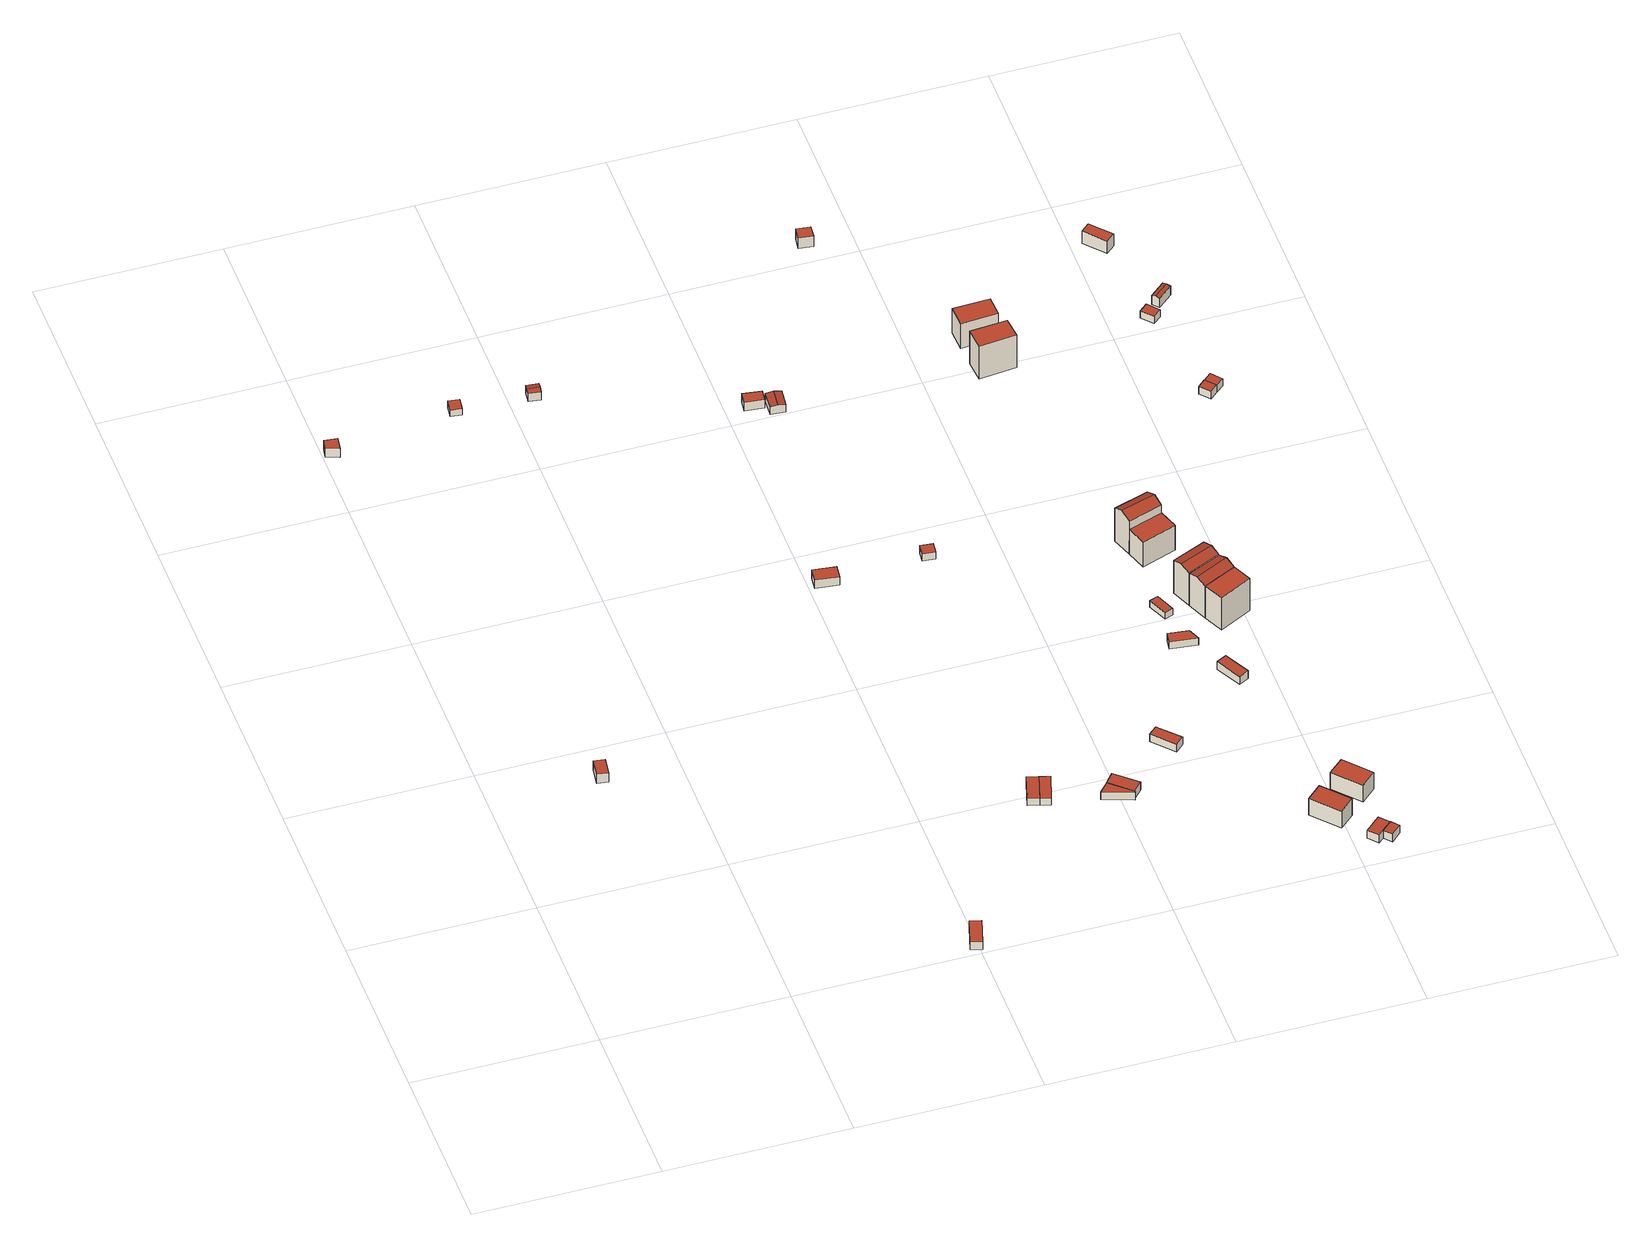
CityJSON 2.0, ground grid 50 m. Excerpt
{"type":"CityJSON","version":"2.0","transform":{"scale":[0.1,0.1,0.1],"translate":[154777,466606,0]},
"CityObjects":{
"building1":{"type":"Building","attributes":{"b3_dak_type":"horizontal","b3_extrusie":"standard","b3_h_dak_50p":4.74,"b3_h_dak_70p":4.8,"b3_h_dak_max":4.95,"b3_h_dak_min":4.63,"b3_h_maaiveld":1.6,"b3_is_glas_dak":false,"b3_kas_warenhuis":false,"b3_kwaliteitsindicator":true,"b3_mutatie_ahn3_ahn4":false,"b3_mutatie_ahn4_ahn5":false,"b3_n_nok":0,"b3_n_vlakken":1,"b3_opp_buitenmuur":50.11,"b3_opp_dak_plat":14.96,"b3_opp_dak_schuin":0,"b3_opp_grond":14.94,"b3_opp_scheidingsmuur":0,"b3_rmse_lod12":0.0931,"b3_rmse_lod13":0.0931,"b3_rmse_lod22":0.0705,"b3_t_run":15,"b3_val3dity_lod12":"[]","b3_val3dity_lod13":"[]","b3_val3dity_lod22":"[]","b3_volume_lod12":47.7,"b3_volume_lod13":47.7,"b3_volume_lod22":47.09,"geconstateerd":false,"oorspronkelijkbouwjaar":2010,"status":"Pand in gebruik"},"children":["building1-1"]},
"building1-1":{"type":"BuildingPart","parents":["building1"],"geometry":[{"type":"Solid","lod":"2.2","boundaries":[[[[0,1,2,3]],[[4,5,6,7]],[[7,6,1,0]],[[6,5,2,1]],[[5,4,3,2]],[[4,7,0,3]]]],"semantics":{"surfaces":[{"type":"GroundSurface"},{"type":"RoofSurface"},{"type":"WallSurface"}],"values":[[0,1,2,2,2,2]]}}]},
"building2":{"type":"Building","attributes":{"b3_dak_type":"slanted","b3_extrusie":"standard","b3_h_dak_50p":4.59,"b3_h_dak_70p":4.77,"b3_h_dak_max":5.07,"b3_h_dak_min":4.13,"b3_h_maaiveld":1.78,"b3_is_glas_dak":false,"b3_kas_warenhuis":false,"b3_kwaliteitsindicator":false,"b3_mutatie_ahn3_ahn4":false,"b3_mutatie_ahn4_ahn5":false,"b3_n_nok":0,"b3_n_vlakken":1,"b3_opp_buitenmuur":39.98,"b3_opp_dak_plat":0,"b3_opp_dak_schuin":11.45,"b3_opp_grond":10.84,"b3_opp_scheidingsmuur":0,"b3_rmse_lod12":0.827,"b3_rmse_lod13":0.827,"b3_rmse_lod22":0.732,"b3_t_run":9,"b3_val3dity_lod12":"[]","b3_val3dity_lod13":"[]","b3_val3dity_lod22":"[]","b3_volume_lod12":33.51,"b3_volume_lod13":33.51,"b3_volume_lod22":32.37,"geconstateerd":false,"oorspronkelijkbouwjaar":1993,"status":"Pand in gebruik"},"children":["building2-1"]},
"building2-1":{"type":"BuildingPart","parents":["building2"],"geometry":[{"type":"Solid","lod":"2.2","boundaries":[[[[8,9,10,11]],[[12,13,14,15]],[[15,14,9,8]],[[14,13,10,9]],[[13,12,11,10]],[[12,15,8,11]]]],"semantics":{"surfaces":[{"type":"GroundSurface"},{"type":"RoofSurface"},{"type":"WallSurface"}],"values":[[0,1,2,2,2,2]]}}]},
"building3":{"type":"Building","attributes":{"b3_bag_bag_overlap":0,"b3_dak_type":"horizontal","b3_extrusie":"standard","b3_h_dak_50p":4.12,"b3_h_dak_70p":4.13,"b3_h_dak_max":4.15,"b3_h_dak_min":4.04,"b3_h_maaiveld":1.55,"b3_is_glas_dak":false,"b3_kas_warenhuis":false,"b3_kwaliteitsindicator":true,"b3_mutatie_ahn3_ahn4":false,"b3_mutatie_ahn4_ahn5":false,"b3_n_nok":0,"b3_n_vlakken":1,"b3_opp_buitenmuur":29.19,"b3_opp_dak_plat":23.85,"b3_opp_dak_schuin":0,"b3_opp_grond":23.85,"b3_opp_scheidingsmuur":26.17,"b3_rmse_lod12":0.0298,"b3_rmse_lod13":0.0298,"b3_rmse_lod22":0.0249,"b3_t_run":14,"b3_val3dity_lod12":"[]","b3_val3dity_lod13":"[]","b3_val3dity_lod22":"[]","b3_volume_lod12":61.57,"b3_volume_lod13":61.57,"b3_volume_lod22":61.2,"geconstateerd":false,"oorspronkelijkbouwjaar":1993,"status":"Pand in gebruik"},"children":["building3-1"]},
"building3-1":{"type":"BuildingPart","parents":["building3"],"geometry":[{"type":"Solid","lod":"2.2","boundaries":[[[[16,17,18,19]],[[20,21,22,23]],[[23,22,17,16]],[[22,21,18,17]],[[21,20,19,18]],[[20,23,16,19]]]],"semantics":{"surfaces":[{"type":"GroundSurface"},{"type":"RoofSurface"},{"type":"WallSurface"}],"values":[[0,1,2,2,2,2]]}}]},
"building4":{"type":"Building","attributes":{"b3_dak_type":"slanted","b3_extrusie":"standard","b3_h_dak_50p":3.87,"b3_h_dak_70p":3.93,"b3_h_dak_max":4.08,"b3_h_dak_min":3.61,"b3_h_maaiveld":1.74,"b3_is_glas_dak":false,"b3_kas_warenhuis":false,"b3_kwaliteitsindicator":true,"b3_mutatie_ahn3_ahn4":false,"b3_mutatie_ahn4_ahn5":false,"b3_n_nok":0,"b3_n_vlakken":1,"b3_opp_buitenmuur":27.43,"b3_opp_dak_plat":0,"b3_opp_dak_schuin":10.31,"b3_opp_grond":10.25,"b3_opp_scheidingsmuur":0,"b3_rmse_lod12":0.118,"b3_rmse_lod13":0.118,"b3_rmse_lod22":0.0465,"b3_t_run":7,"b3_val3dity_lod12":"[]","b3_val3dity_lod13":"[]","b3_val3dity_lod22":"[]","b3_volume_lod12":22.39,"b3_volume_lod13":22.39,"b3_volume_lod22":21.92,"geconstateerd":false,"oorspronkelijkbouwjaar":2016,"status":"Pand in gebruik"},"children":["building4-1"]},
"building4-1":{"type":"BuildingPart","parents":["building4"],"geometry":[{"type":"Solid","lod":"2.2","boundaries":[[[[24,25,26,27]],[[28,29,30,31]],[[31,30,25,24]],[[30,29,26,25]],[[29,28,27,26]],[[28,31,24,27]]]],"semantics":{"surfaces":[{"type":"GroundSurface"},{"type":"RoofSurface"},{"type":"WallSurface"}],"values":[[0,1,2,2,2,2]]}}]},
"building5":{"type":"Building","attributes":{"b3_dak_type":"slanted","b3_extrusie":"standard","b3_h_dak_50p":4.26,"b3_h_dak_70p":4.37,"b3_h_dak_max":4.52,"b3_h_dak_min":3.83,"b3_h_maaiveld":1.63,"b3_h_nok":4.49,"b3_is_glas_dak":false,"b3_kas_warenhuis":false,"b3_kwaliteitsindicator":true,"b3_mutatie_ahn3_ahn4":false,"b3_mutatie_ahn4_ahn5":false,"b3_n_nok":1,"b3_n_vlakken":2,"b3_opp_buitenmuur":30.38,"b3_opp_dak_plat":0,"b3_opp_dak_schuin":11.2,"b3_opp_grond":10.39,"b3_opp_scheidingsmuur":0,"b3_rmse_lod12":0.53,"b3_rmse_lod13":0.53,"b3_rmse_lod22":0.374,"b3_t_run":9,"b3_val3dity_lod12":"[]","b3_val3dity_lod13":"[]","b3_val3dity_lod22":"[]","b3_volume_lod12":27.46,"b3_volume_lod13":27.46,"b3_volume_lod22":26.14,"geconstateerd":false,"oorspronkelijkbouwjaar":1993,"status":"Pand in gebruik"},"children":["building5-1"]},
"building5-1":{"type":"BuildingPart","parents":["building5"],"geometry":[{"type":"Solid","lod":"2.2","boundaries":[[[[32,33,34,35]],[[36,37,38,39]],[[37,36,33,32]],[[36,39,40,34,33]],[[41,40,39,38]],[[40,41,35,34]],[[41,38,37,32,35]]]],"semantics":{"surfaces":[{"type":"GroundSurface"},{"type":"RoofSurface"},{"type":"WallSurface"}],"values":[[0,1,2,2,1,2,2]]}}]},
"building6":{"type":"Building","attributes":{"b3_bag_bag_overlap":0,"b3_dak_type":"horizontal","b3_extrusie":"standard","b3_h_dak_50p":4.05,"b3_h_dak_70p":4.06,"b3_h_dak_max":4.22,"b3_h_dak_min":4.04,"b3_h_maaiveld":1.63,"b3_is_glas_dak":false,"b3_kas_warenhuis":false,"b3_kwaliteitsindicator":true,"b3_mutatie_ahn3_ahn4":false,"b3_mutatie_ahn4_ahn5":false,"b3_n_nok":0,"b3_n_vlakken":1,"b3_opp_buitenmuur":33.97,"b3_opp_dak_plat":23.98,"b3_opp_dak_schuin":0,"b3_opp_grond":23.98,"b3_opp_scheidingsmuur":18.66,"b3_rmse_lod12":0.335,"b3_rmse_lod13":0.335,"b3_rmse_lod22":0.335,"b3_t_run":19,"b3_val3dity_lod12":"[]","b3_val3dity_lod13":"[]","b3_val3dity_lod22":"[]","b3_volume_lod12":58.32,"b3_volume_lod13":58.32,"b3_volume_lod22":58.34,"geconstateerd":false,"oorspronkelijkbouwjaar":1993,"status":"Pand in gebruik"},"children":["building6-1"]},
"building6-1":{"type":"BuildingPart","parents":["building6"],"geometry":[{"type":"Solid","lod":"2.2","boundaries":[[[[42,43,44,45]],[[46,47,48,49]],[[49,48,43,42]],[[48,47,44,43]],[[47,46,45,44]],[[46,49,42,45]]]],"semantics":{"surfaces":[{"type":"GroundSurface"},{"type":"RoofSurface"},{"type":"WallSurface"}],"values":[[0,1,2,2,2,2]]}}]},
"building7":{"type":"Building","attributes":{"b3_dak_type":"horizontal","b3_extrusie":"standard","b3_h_dak_50p":4.41,"b3_h_dak_70p":4.48,"b3_h_dak_max":4.59,"b3_h_dak_min":4.3,"b3_h_maaiveld":1.56,"b3_is_glas_dak":false,"b3_kas_warenhuis":false,"b3_kwaliteitsindicator":true,"b3_mutatie_ahn3_ahn4":false,"b3_mutatie_ahn4_ahn5":false,"b3_n_nok":0,"b3_n_vlakken":1,"b3_opp_buitenmuur":57.52,"b3_opp_dak_plat":23.67,"b3_opp_dak_schuin":0,"b3_opp_grond":23.67,"b3_opp_scheidingsmuur":0,"b3_rmse_lod12":0.106,"b3_rmse_lod13":0.106,"b3_rmse_lod22":0.0834,"b3_t_run":10,"b3_val3dity_lod12":"[]","b3_val3dity_lod13":"[]","b3_val3dity_lod22":"[]","b3_volume_lod12":69.2,"b3_volume_lod13":69.2,"b3_volume_lod22":67.8,"geconstateerd":false,"oorspronkelijkbouwjaar":1992,"status":"Pand in gebruik"},"children":["building7-1"]},
"building7-1":{"type":"BuildingPart","parents":["building7"],"geometry":[{"type":"Solid","lod":"2.2","boundaries":[[[[50,51,52,53]],[[54,55,56,57]],[[57,56,51,50]],[[56,55,52,51]],[[55,54,53,52]],[[54,57,50,53]]]],"semantics":{"surfaces":[{"type":"GroundSurface"},{"type":"RoofSurface"},{"type":"WallSurface"}],"values":[[0,1,2,2,2,2]]}}]},
"building8":{"type":"Building","attributes":{"b3_bag_bag_overlap":0,"b3_dak_type":"horizontal","b3_extrusie":"standard","b3_h_dak_50p":4.05,"b3_h_dak_70p":4.07,"b3_h_dak_max":4.24,"b3_h_dak_min":4.03,"b3_h_maaiveld":1.63,"b3_is_glas_dak":false,"b3_kas_warenhuis":false,"b3_kwaliteitsindicator":true,"b3_mutatie_ahn3_ahn4":false,"b3_mutatie_ahn4_ahn5":false,"b3_n_nok":0,"b3_n_vlakken":1,"b3_opp_buitenmuur":33.02,"b3_opp_dak_plat":22.27,"b3_opp_dak_schuin":0,"b3_opp_grond":22.27,"b3_opp_scheidingsmuur":18.66,"b3_rmse_lod12":0.0364,"b3_rmse_lod13":0.0364,"b3_rmse_lod22":0.0348,"b3_t_run":12,"b3_val3dity_lod12":"[]","b3_val3dity_lod13":"[]","b3_val3dity_lod22":"[]","b3_volume_lod12":54.34,"b3_volume_lod13":54.34,"b3_volume_lod22":54.31,"geconstateerd":false,"oorspronkelijkbouwjaar":1993,"status":"Pand in gebruik"},"children":["building8-1"]},
"building8-1":{"type":"BuildingPart","parents":["building8"],"geometry":[{"type":"Solid","lod":"2.2","boundaries":[[[[58,59,42,45]],[[46,49,60,61]],[[61,60,59,58]],[[60,49,42,59]],[[49,46,45,42]],[[46,61,58,45]]]],"semantics":{"surfaces":[{"type":"GroundSurface"},{"type":"RoofSurface"},{"type":"WallSurface"}],"values":[[0,1,2,2,2,2]]}}]},
"building9":{"type":"Building","attributes":{"b3_bag_bag_overlap":0,"b3_dak_type":"horizontal","b3_extrusie":"standard","b3_h_dak_50p":4.26,"b3_h_dak_70p":4.33,"b3_h_dak_max":4.56,"b3_h_dak_min":4.18,"b3_h_maaiveld":1.65,"b3_is_glas_dak":false,"b3_kas_warenhuis":false,"b3_kwaliteitsindicator":true,"b3_mutatie_ahn3_ahn4":false,"b3_mutatie_ahn4_ahn5":false,"b3_n_nok":0,"b3_n_vlakken":1,"b3_opp_buitenmuur":33.67,"b3_opp_dak_plat":16.18,"b3_opp_dak_schuin":0,"b3_opp_grond":16.17,"b3_opp_scheidingsmuur":20.14,"b3_rmse_lod12":0.11,"b3_rmse_lod13":0.11,"b3_rmse_lod22":0.0953,"b3_t_run":15,"b3_val3dity_lod12":"[]","b3_val3dity_lod13":"[]","b3_val3dity_lod22":"[]","b3_volume_lod12":43.51,"b3_volume_lod13":43.51,"b3_volume_lod22":42.74,"geconstateerd":false,"oorspronkelijkbouwjaar":1993,"status":"Pand in gebruik"},"children":["building9-1"]},
"building9-1":{"type":"BuildingPart","parents":["building9"],"geometry":[{"type":"Solid","lod":"2.2","boundaries":[[[[62,63,64,65]],[[66,67,68,69]],[[69,68,63,62]],[[68,67,64,63]],[[67,66,65,64]],[[66,69,62,65]]]],"semantics":{"surfaces":[{"type":"GroundSurface"},{"type":"RoofSurface"},{"type":"WallSurface"}],"values":[[0,1,2,2,2,2]]}}]},
"building10":{"type":"Building","attributes":{"b3_bag_bag_overlap":0,"b3_dak_type":"horizontal","b3_extrusie":"standard","b3_h_dak_50p":4.31,"b3_h_dak_70p":4.39,"b3_h_dak_max":4.48,"b3_h_dak_min":4.23,"b3_h_maaiveld":1.62,"b3_is_glas_dak":false,"b3_kas_warenhuis":false,"b3_kwaliteitsindicator":true,"b3_mutatie_ahn3_ahn4":false,"b3_mutatie_ahn4_ahn5":false,"b3_n_nok":0,"b3_n_vlakken":1,"b3_opp_buitenmuur":40.75,"b3_opp_dak_plat":27.06,"b3_opp_dak_schuin":0,"b3_opp_grond":27.05,"b3_opp_scheidingsmuur":20.14,"b3_rmse_lod12":0.101,"b3_rmse_lod13":0.101,"b3_rmse_lod22":0.0814,"b3_t_run":22,"b3_val3dity_lod12":"[]","b3_val3dity_lod13":"[]","b3_val3dity_lod22":"[]","b3_volume_lod12":74.76,"b3_volume_lod13":74.76,"b3_volume_lod22":73.36,"geconstateerd":false,"oorspronkelijkbouwjaar":1993,"status":"Pand in gebruik"},"children":["building10-1"]},
"building10-1":{"type":"BuildingPart","parents":["building10"],"geometry":[{"type":"Solid","lod":"2.2","boundaries":[[[[70,71,72,73]],[[74,75,76,77]],[[77,76,71,70]],[[76,75,72,71]],[[75,74,73,72]],[[74,77,70,73]]]],"semantics":{"surfaces":[{"type":"GroundSurface"},{"type":"RoofSurface"},{"type":"WallSurface"}],"values":[[0,1,2,2,2,2]]}}]},
"building11":{"type":"Building","attributes":{"b3_dak_type":"horizontal","b3_extrusie":"standard","b3_h_dak_50p":4.3,"b3_h_dak_70p":4.31,"b3_h_dak_max":4.38,"b3_h_dak_min":4.27,"b3_h_maaiveld":1.44,"b3_is_glas_dak":false,"b3_kas_warenhuis":false,"b3_kwaliteitsindicator":true,"b3_mutatie_ahn3_ahn4":false,"b3_mutatie_ahn4_ahn5":false,"b3_n_nok":0,"b3_n_vlakken":1,"b3_opp_buitenmuur":47.52,"b3_opp_dak_plat":16.24,"b3_opp_dak_schuin":0,"b3_opp_grond":16.24,"b3_opp_scheidingsmuur":0,"b3_rmse_lod12":0.0238,"b3_rmse_lod13":0.0238,"b3_rmse_lod22":0.0228,"b3_t_run":7,"b3_val3dity_lod12":"[]","b3_val3dity_lod13":"[]","b3_val3dity_lod22":"[]","b3_volume_lod12":46.64,"b3_volume_lod13":46.64,"b3_volume_lod22":46.56,"geconstateerd":true,"oorspronkelijkbouwjaar":2020,"status":"Pand in gebruik"},"children":["building11-1"]},
"building11-1":{"type":"BuildingPart","parents":["building11"],"geometry":[{"type":"Solid","lod":"2.2","boundaries":[[[[78,79,80,81]],[[82,83,84,85]],[[85,84,79,78]],[[84,83,80,79]],[[83,82,81,80]],[[82,85,78,81]]]],"semantics":{"surfaces":[{"type":"GroundSurface"},{"type":"RoofSurface"},{"type":"WallSurface"}],"values":[[0,1,2,2,2,2]]}}]},
"building12":{"type":"Building","attributes":{"b3_dak_type":"slanted","b3_extrusie":"standard","b3_h_dak_50p":4.21,"b3_h_dak_70p":4.34,"b3_h_dak_max":4.5,"b3_h_dak_min":3.87,"b3_h_maaiveld":1.75,"b3_h_nok":4.45,"b3_is_glas_dak":false,"b3_kas_warenhuis":false,"b3_kwaliteitsindicator":true,"b3_mutatie_ahn3_ahn4":false,"b3_mutatie_ahn4_ahn5":false,"b3_n_nok":1,"b3_n_vlakken":2,"b3_opp_buitenmuur":41.11,"b3_opp_dak_plat":0,"b3_opp_dak_schuin":20.87,"b3_opp_grond":20.11,"b3_opp_scheidingsmuur":0,"b3_rmse_lod12":0.243,"b3_rmse_lod13":0.243,"b3_rmse_lod22":0.0578,"b3_t_run":11,"b3_val3dity_lod12":"[]","b3_val3dity_lod13":"[]","b3_val3dity_lod22":"[]","b3_volume_lod12":52.24,"b3_volume_lod13":52.24,"b3_volume_lod22":48.89,"geconstateerd":false,"oorspronkelijkbouwjaar":1994,"status":"Pand in gebruik"},"children":["building12-1"]},
"building12-1":{"type":"BuildingPart","parents":["building12"],"geometry":[{"type":"Solid","lod":"2.2","boundaries":[[[[86,87,88,89]],[[90,91,92,93]],[[91,90,87,86]],[[90,93,94,88,87]],[[95,94,93,92]],[[94,95,89,88]],[[95,92,91,86,89]]]],"semantics":{"surfaces":[{"type":"GroundSurface"},{"type":"RoofSurface"},{"type":"WallSurface"}],"values":[[0,1,2,2,1,2,2]]}}]},
"building13":{"type":"Building","attributes":{"b3_dak_type":"slanted","b3_extrusie":"standard","b3_h_dak_50p":4.09,"b3_h_dak_70p":4.18,"b3_h_dak_max":4.32,"b3_h_dak_min":3.65,"b3_h_maaiveld":1.73,"b3_h_nok":4.26,"b3_is_glas_dak":false,"b3_kas_warenhuis":false,"b3_kwaliteitsindicator":true,"b3_mutatie_ahn3_ahn4":false,"b3_mutatie_ahn4_ahn5":false,"b3_n_nok":1,"b3_n_vlakken":2,"b3_opp_buitenmuur":31.14,"b3_opp_dak_plat":0,"b3_opp_dak_schuin":10.77,"b3_opp_grond":10.5,"b3_opp_scheidingsmuur":0,"b3_rmse_lod12":0.247,"b3_rmse_lod13":0.247,"b3_rmse_lod22":0.216,"b3_t_run":6,"b3_val3dity_lod12":"[]","b3_val3dity_lod13":"[]","b3_val3dity_lod22":"[]","b3_volume_lod12":25.89,"b3_volume_lod13":25.89,"b3_volume_lod22":25.15,"geconstateerd":false,"oorspronkelijkbouwjaar":2004,"status":"Pand in gebruik"},"children":["building13-1"]},
"building13-1":{"type":"BuildingPart","parents":["building13"],"geometry":[{"type":"Solid","lod":"2.2","boundaries":[[[[96,97,98,99]],[[100,101,102,103]],[[103,102,97,96]],[[102,101,98,97]],[[101,100,99,98]],[[100,103,96,99]]]],"semantics":{"surfaces":[{"type":"GroundSurface"},{"type":"RoofSurface"},{"type":"WallSurface"}],"values":[[0,1,2,2,2,2]]}}]},
"building14":{"type":"Building","attributes":{"b3_bag_bag_overlap":0,"b3_dak_type":"horizontal","b3_extrusie":"standard","b3_h_dak_50p":4.13,"b3_h_dak_70p":4.16,"b3_h_dak_max":4.23,"b3_h_dak_min":3.96,"b3_h_maaiveld":1.59,"b3_is_glas_dak":false,"b3_kas_warenhuis":false,"b3_kwaliteitsindicator":true,"b3_mutatie_ahn3_ahn4":false,"b3_mutatie_ahn4_ahn5":false,"b3_n_nok":0,"b3_n_vlakken":1,"b3_opp_buitenmuur":33.95,"b3_opp_dak_plat":22.85,"b3_opp_dak_schuin":0,"b3_opp_grond":22.83,"b3_opp_scheidingsmuur":19.91,"b3_rmse_lod12":0.0966,"b3_rmse_lod13":0.0966,"b3_rmse_lod22":0.0751,"b3_t_run":21,"b3_val3dity_lod12":"[]","b3_val3dity_lod13":"[]","b3_val3dity_lod22":"[]","b3_volume_lod12":58.7,"b3_volume_lod13":58.7,"b3_volume_lod22":57.62,"geconstateerd":false,"oorspronkelijkbouwjaar":1993,"status":"Pand in gebruik"},"children":["building14-1"]},
"building14-1":{"type":"BuildingPart","parents":["building14"],"geometry":[{"type":"Solid","lod":"2.2","boundaries":[[[[104,105,106,107]],[[108,109,110,111]],[[111,110,105,104]],[[110,109,106,105]],[[109,108,107,106]],[[108,111,104,107]]]],"semantics":{"surfaces":[{"type":"GroundSurface"},{"type":"RoofSurface"},{"type":"WallSurface"}],"values":[[0,1,2,2,2,2]]}}]},
"building15":{"type":"Building","attributes":{"b3_bag_bag_overlap":0,"b3_bouwlagen":2,"b3_dak_type":"horizontal","b3_extrusie":"standard","b3_h_dak_50p":7.36,"b3_h_dak_70p":7.39,"b3_h_dak_max":7.55,"b3_h_dak_min":7.31,"b3_h_maaiveld":1.67,"b3_is_glas_dak":false,"b3_kas_warenhuis":false,"b3_kwaliteitsindicator":true,"b3_mutatie_ahn3_ahn4":false,"b3_mutatie_ahn4_ahn5":false,"b3_n_nok":0,"b3_n_vlakken":1,"b3_opp_buitenmuur":116.45,"b3_opp_dak_plat":49.79,"b3_opp_dak_schuin":0,"b3_opp_grond":49.79,"b3_opp_scheidingsmuur":51.27,"b3_rmse_lod12":0.0615,"b3_rmse_lod13":0.0615,"b3_rmse_lod22":0.0612,"b3_t_run":28,"b3_val3dity_lod12":"[]","b3_val3dity_lod13":"[]","b3_val3dity_lod22":"[]","b3_volume_lod12":284.48,"b3_volume_lod13":284.48,"b3_volume_lod22":284.22,"geconstateerd":false,"oorspronkelijkbouwjaar":1991,"status":"Pand in gebruik"},"children":["building15-1"]},
"building15-1":{"type":"BuildingPart","parents":["building15"],"geometry":[{"type":"Solid","lod":"2.2","boundaries":[[[[112,113,114,115]],[[116,117,118,119]],[[119,118,113,112]],[[118,117,114,113]],[[117,116,115,114]],[[116,119,112,115]]]],"semantics":{"surfaces":[{"type":"GroundSurface"},{"type":"RoofSurface"},{"type":"WallSurface"}],"values":[[0,1,2,2,2,2]]}}]},
"building16":{"type":"Building","attributes":{"b3_dak_type":"horizontal","b3_extrusie":"standard","b3_h_dak_50p":3.84,"b3_h_dak_70p":3.85,"b3_h_dak_max":3.91,"b3_h_dak_min":3.78,"b3_h_maaiveld":1.41,"b3_is_glas_dak":false,"b3_kas_warenhuis":false,"b3_kwaliteitsindicator":true,"b3_mutatie_ahn3_ahn4":false,"b3_mutatie_ahn4_ahn5":false,"b3_n_nok":0,"b3_n_vlakken":1,"b3_opp_buitenmuur":47.18,"b3_opp_dak_plat":19.58,"b3_opp_dak_schuin":0,"b3_opp_grond":19.58,"b3_opp_scheidingsmuur":0,"b3_rmse_lod12":0.104,"b3_rmse_lod13":0.104,"b3_rmse_lod22":0.101,"b3_t_run":11,"b3_val3dity_lod12":"[]","b3_val3dity_lod13":"[]","b3_val3dity_lod22":"[]","b3_volume_lod12":47.61,"b3_volume_lod13":47.61,"b3_volume_lod22":47.49,"geconstateerd":false,"oorspronkelijkbouwjaar":1993,"status":"Pand in gebruik"},"children":["building16-1"]},
"building16-1":{"type":"BuildingPart","parents":["building16"],"geometry":[{"type":"Solid","lod":"2.2","boundaries":[[[[120,121,122,123]],[[124,125,126,127]],[[127,126,121,120]],[[126,125,122,121]],[[125,124,123,122]],[[124,127,120,123]]]],"semantics":{"surfaces":[{"type":"GroundSurface"},{"type":"RoofSurface"},{"type":"WallSurface"}],"values":[[0,1,2,2,2,2]]}}]},
"building17":{"type":"Building","attributes":{"b3_bag_bag_overlap":0,"b3_dak_type":"horizontal","b3_extrusie":"standard","b3_h_dak_50p":4.3,"b3_h_dak_70p":4.31,"b3_h_dak_max":4.49,"b3_h_dak_min":4.24,"b3_h_maaiveld":1.69,"b3_is_glas_dak":false,"b3_kas_warenhuis":false,"b3_kwaliteitsindicator":true,"b3_mutatie_ahn3_ahn4":false,"b3_mutatie_ahn4_ahn5":false,"b3_n_nok":0,"b3_n_vlakken":1,"b3_opp_buitenmuur":30.79,"b3_opp_dak_plat":19.5,"b3_opp_dak_schuin":0,"b3_opp_grond":19.5,"b3_opp_scheidingsmuur":16.75,"b3_rmse_lod12":0.0612,"b3_rmse_lod13":0.0612,"b3_rmse_lod22":0.0613,"b3_t_run":15,"b3_val3dity_lod12":"[]","b3_val3dity_lod13":"[]","b3_val3dity_lod22":"[]","b3_volume_lod12":51.11,"b3_volume_lod13":51.11,"b3_volume_lod22":51.07,"geconstateerd":false,"oorspronkelijkbouwjaar":1990,"status":"Pand in gebruik"},"children":["building17-1"]},
"building17-1":{"type":"BuildingPart","parents":["building17"],"geometry":[{"type":"Solid","lod":"2.2","boundaries":[[[[128,129,130,131]],[[132,133,134,135]],[[135,134,129,128]],[[134,133,130,129]],[[133,132,131,130]],[[132,135,128,131]]]],"semantics":{"surfaces":[{"type":"GroundSurface"},{"type":"RoofSurface"},{"type":"WallSurface"}],"values":[[0,1,2,2,2,2]]}}]},
"building18":{"type":"Building","attributes":{"b3_dak_type":"horizontal","b3_extrusie":"standard","b3_h_dak_50p":3.47,"b3_h_dak_70p":3.48,"b3_h_dak_max":3.7,"b3_h_dak_min":3.44,"b3_h_maaiveld":1.39,"b3_is_glas_dak":false,"b3_kas_warenhuis":false,"b3_kwaliteitsindicator":true,"b3_mutatie_ahn3_ahn4":false,"b3_mutatie_ahn4_ahn5":false,"b3_n_nok":0,"b3_n_vlakken":1,"b3_opp_buitenmuur":34.79,"b3_opp_dak_plat":14.42,"b3_opp_dak_schuin":0,"b3_opp_grond":14.41,"b3_opp_scheidingsmuur":0,"b3_rmse_lod12":0.393,"b3_rmse_lod13":0.393,"b3_rmse_lod22":0.384,"b3_t_run":10,"b3_val3dity_lod12":"[]","b3_val3dity_lod13":"[]","b3_val3dity_lod22":"[]","b3_volume_lod12":30.21,"b3_volume_lod13":30.21,"b3_volume_lod22":30.25,"geconstateerd":false,"oorspronkelijkbouwjaar":1992,"status":"Pand in gebruik"},"children":["building18-1"]},
"building18-1":{"type":"BuildingPart","parents":["building18"],"geometry":[{"type":"Solid","lod":"2.2","boundaries":[[[[136,137,138,139]],[[140,141,142,143]],[[143,142,137,136]],[[142,141,138,137]],[[141,140,139,138]],[[140,143,136,139]]]],"semantics":{"surfaces":[{"type":"GroundSurface"},{"type":"RoofSurface"},{"type":"WallSurface"}],"values":[[0,1,2,2,2,2]]}}]},
"building19":{"type":"Building","attributes":{"b3_bag_bag_overlap":0,"b3_dak_type":"horizontal","b3_extrusie":"standard","b3_h_dak_50p":4.37,"b3_h_dak_70p":4.38,"b3_h_dak_max":4.43,"b3_h_dak_min":4.3,"b3_h_maaiveld":1.71,"b3_is_glas_dak":false,"b3_kas_warenhuis":false,"b3_kwaliteitsindicator":true,"b3_mutatie_ahn3_ahn4":false,"b3_mutatie_ahn4_ahn5":false,"b3_n_nok":0,"b3_n_vlakken":1,"b3_opp_buitenmuur":19.63,"b3_opp_dak_plat":10.03,"b3_opp_dak_schuin":0,"b3_opp_grond":10.03,"b3_opp_scheidingsmuur":14.46,"b3_rmse_lod12":0.0361,"b3_rmse_lod13":0.0361,"b3_rmse_lod22":0.0322,"b3_t_run":11,"b3_val3dity_lod12":"[]","b3_val3dity_lod13":"[]","b3_val3dity_lod22":"[]","b3_volume_lod12":26.77,"b3_volume_lod13":26.77,"b3_volume_lod22":26.67,"geconstateerd":false,"oorspronkelijkbouwjaar":1991,"status":"Pand in gebruik"},"children":["building19-1"]},
"building19-1":{"type":"BuildingPart","parents":["building19"],"geometry":[{"type":"Solid","lod":"2.2","boundaries":[[[[144,145,146,129]],[[147,148,149,150]],[[150,149,145,144]],[[149,148,146,145]],[[148,147,129,146]],[[147,150,144,129]]]],"semantics":{"surfaces":[{"type":"GroundSurface"},{"type":"RoofSurface"},{"type":"WallSurface"}],"values":[[0,1,2,2,2,2]]}}]},
"building20":{"type":"Building","attributes":{"b3_dak_type":"horizontal","b3_extrusie":"standard","b3_h_dak_50p":4.05,"b3_h_dak_70p":4.05,"b3_h_dak_max":4.1,"b3_h_dak_min":3.97,"b3_h_maaiveld":1.44,"b3_is_glas_dak":false,"b3_kas_warenhuis":false,"b3_kwaliteitsindicator":true,"b3_mutatie_ahn3_ahn4":false,"b3_mutatie_ahn4_ahn5":false,"b3_n_nok":0,"b3_n_vlakken":1,"b3_opp_buitenmuur":55.83,"b3_opp_dak_plat":23.28,"b3_opp_dak_schuin":0,"b3_opp_grond":23.28,"b3_opp_scheidingsmuur":0,"b3_rmse_lod12":0.0282,"b3_rmse_lod13":0.0282,"b3_rmse_lod22":0.0255,"b3_t_run":21,"b3_val3dity_lod12":"[]","b3_val3dity_lod13":"[]","b3_val3dity_lod22":"[]","b3_volume_lod12":60.71,"b3_volume_lod13":60.71,"b3_volume_lod22":60.57,"geconstateerd":false,"oorspronkelijkbouwjaar":1993,"status":"Pand in gebruik"},"children":["building20-1"]},
"building20-1":{"type":"BuildingPart","parents":["building20"],"geometry":[{"type":"Solid","lod":"2.2","boundaries":[[[[151,152,153,154]],[[155,156,157,158]],[[158,157,152,151]],[[157,156,153,152]],[[156,155,154,153]],[[155,158,151,154]]]],"semantics":{"surfaces":[{"type":"GroundSurface"},{"type":"RoofSurface"},{"type":"WallSurface"}],"values":[[0,1,2,2,2,2]]}}]},
"building21":{"type":"Building","attributes":{"b3_bag_bag_overlap":0,"b3_bouwlagen":2,"b3_dak_type":"slanted","b3_extrusie":"standard","b3_h_dak_50p":7.34,"b3_h_dak_70p":7.36,"b3_h_dak_max":7.49,"b3_h_dak_min":7.29,"b3_h_maaiveld":1.68,"b3_is_glas_dak":false,"b3_kas_warenhuis":false,"b3_kwaliteitsindicator":true,"b3_mutatie_ahn3_ahn4":false,"b3_mutatie_ahn4_ahn5":false,"b3_n_nok":0,"b3_n_vlakken":2,"b3_opp_buitenmuur":61.99,"b3_opp_dak_plat":51.27,"b3_opp_dak_schuin":0,"b3_opp_grond":51.27,"b3_opp_scheidingsmuur":106.44,"b3_rmse_lod12":0.552,"b3_rmse_lod13":0.552,"b3_rmse_lod22":0.548,"b3_t_run":26,"b3_val3dity_lod12":"[]","b3_val3dity_lod13":"[]","b3_val3dity_lod22":"[]","b3_volume_lod12":291.17,"b3_volume_lod13":291.17,"b3_volume_lod22":290.82,"geconstateerd":false,"oorspronkelijkbouwjaar":1991,"status":"Pand in gebruik"},"children":["building21-1"]},
"building21-1":{"type":"BuildingPart","parents":["building21"],"geometry":[{"type":"Solid","lod":"2.2","boundaries":[[[[159,160,161,162]],[[163,164,165,166]],[[166,165,160,159]],[[165,164,161,160]],[[164,163,162,161]],[[163,166,159,162]]]],"semantics":{"surfaces":[{"type":"GroundSurface"},{"type":"RoofSurface"},{"type":"WallSurface"}],"values":[[0,1,2,2,2,2]]}}]},
"building22":{"type":"Building","attributes":{"b3_dak_type":"horizontal","b3_extrusie":"standard","b3_h_dak_50p":4.07,"b3_h_dak_70p":4.09,"b3_h_dak_max":4.17,"b3_h_dak_min":4.03,"b3_h_maaiveld":0.557,"b3_is_glas_dak":false,"b3_kas_warenhuis":false,"b3_kwaliteitsindicator":true,"b3_mutatie_ahn3_ahn4":false,"b3_mutatie_ahn4_ahn5":false,"b3_n_nok":0,"b3_n_vlakken":1,"b3_opp_buitenmuur":51.05,"b3_opp_dak_plat":13.07,"b3_opp_dak_schuin":0,"b3_opp_grond":13.07,"b3_opp_scheidingsmuur":0,"b3_rmse_lod12":0.0923,"b3_rmse_lod13":0.0923,"b3_rmse_lod22":0.0824,"b3_t_run":12,"b3_val3dity_lod12":"[]","b3_val3dity_lod13":"[]","b3_val3dity_lod22":"[]","b3_volume_lod12":46.2,"b3_volume_lod13":46.2,"b3_volume_lod22":46.04,"geconstateerd":false,"oorspronkelijkbouwjaar":1992,"status":"Pand in gebruik"},"children":["building22-1"]},
"building22-1":{"type":"BuildingPart","parents":["building22"],"geometry":[{"type":"Solid","lod":"2.2","boundaries":[[[[167,168,169,170]],[[171,172,173,174]],[[174,173,168,167]],[[173,172,169,168]],[[172,171,170,169]],[[171,174,167,170]]]],"semantics":{"surfaces":[{"type":"GroundSurface"},{"type":"RoofSurface"},{"type":"WallSurface"}],"values":[[0,1,2,2,2,2]]}}]},
"building23":{"type":"Building","attributes":{"b3_bag_bag_overlap":0,"b3_bouwlagen":4,"b3_dak_type":"slanted","b3_extrusie":"standard","b3_h_dak_50p":12.49,"b3_h_dak_70p":12.56,"b3_h_dak_max":12.63,"b3_h_dak_min":9.74,"b3_h_maaiveld":1.4,"b3_is_glas_dak":false,"b3_kas_warenhuis":false,"b3_kwaliteitsindicator":true,"b3_mutatie_ahn3_ahn4":false,"b3_mutatie_ahn4_ahn5":false,"b3_n_nok":0,"b3_n_vlakken":3,"b3_opp_buitenmuur":149.06,"b3_opp_dak_plat":53.64,"b3_opp_dak_schuin":4.4,"b3_opp_grond":58.02,"b3_opp_scheidingsmuur":192.62,"b3_rmse_lod12":0.965,"b3_rmse_lod13":0.965,"b3_rmse_lod22":0.195,"b3_t_run":31,"b3_val3dity_lod12":"[]","b3_val3dity_lod13":"[]","b3_val3dity_lod22":"[]","b3_volume_lod12":646.99,"b3_volume_lod13":646.99,"b3_volume_lod22":619.81,"geconstateerd":false,"oorspronkelijkbouwjaar":1992,"status":"Pand in gebruik"},"children":["building23-1"]},
"building23-1":{"type":"BuildingPart","parents":["building23"],"geometry":[{"type":"Solid","lod":"2.2","boundaries":[[[[175,176,177,178]],[[179,180,181,176,175]],[[182,181,180,183]],[[181,182,177,176]],[[182,183,184,178,177]],[[179,184,183,180]],[[184,179,175,178]]]],"semantics":{"surfaces":[{"type":"GroundSurface"},{"type":"WallSurface"},{"type":"RoofSurface"}],"values":[[0,1,2,1,1,2,1]]}}]},
"building24":{"type":"Building","attributes":{"b3_bag_bag_overlap":0,"b3_bouwlagen":3,"b3_dak_type":"horizontal","b3_extrusie":"standard","b3_h_dak_50p":9.83,"b3_h_dak_70p":9.9,"b3_h_dak_max":9.99,"b3_h_dak_min":9.71,"b3_h_maaiveld":1.42,"b3_is_glas_dak":false,"b3_kas_warenhuis":false,"b3_kwaliteitsindicator":true,"b3_mutatie_ahn3_ahn4":false,"b3_mutatie_ahn4_ahn5":false,"b3_n_nok":0,"b3_n_vlakken":1,"b3_opp_buitenmuur":95.05,"b3_opp_dak_plat":57.46,"b3_opp_dak_schuin":0,"b3_opp_grond":57.46,"b3_opp_scheidingsmuur":169.67,"b3_rmse_lod12":0.33,"b3_rmse_lod13":0.33,"b3_rmse_lod22":0.325,"b3_t_run":31,"b3_val3dity_lod12":"[]","b3_val3dity_lod13":"[]","b3_val3dity_lod22":"[]","b3_volume_lod12":487.09,"b3_volume_lod13":487.09,"b3_volume_lod22":483.81,"geconstateerd":false,"oorspronkelijkbouwjaar":1992,"status":"Pand in gebruik"},"children":["building24-1"]},
"building24-1":{"type":"BuildingPart","parents":["building24"],"geometry":[{"type":"Solid","lod":"2.2","boundaries":[[[[178,185,186,175]],[[187,188,189,190]],[[190,189,185,178]],[[189,188,186,185]],[[188,187,175,186]],[[187,190,178,175]]]],"semantics":{"surfaces":[{"type":"GroundSurface"},{"type":"RoofSurface"},{"type":"WallSurface"}],"values":[[0,1,2,2,2,2]]}}]},
"building25":{"type":"Building","attributes":{"b3_bag_bag_overlap":0,"b3_bouwlagen":4,"b3_dak_type":"multiple horizontal","b3_extrusie":"standard","b3_h_dak_50p":12.49,"b3_h_dak_70p":12.57,"b3_h_dak_max":12.69,"b3_h_dak_min":9.7,"b3_h_maaiveld":1.39,"b3_is_glas_dak":false,"b3_kas_warenhuis":false,"b3_kwaliteitsindicator":true,"b3_mutatie_ahn3_ahn4":false,"b3_mutatie_ahn4_ahn5":false,"b3_n_nok":0,"b3_n_vlakken":3,"b3_opp_buitenmuur":152.9,"b3_opp_dak_plat":53.43,"b3_opp_dak_schuin":4.85,"b3_opp_grond":58.26,"b3_opp_scheidingsmuur":190.05,"b3_rmse_lod12":1.07,"b3_rmse_lod13":1.07,"b3_rmse_lod22":0.236,"b3_t_run":33,"b3_val3dity_lod12":"[]","b3_val3dity_lod13":"[]","b3_val3dity_lod22":"[]","b3_volume_lod12":650.98,"b3_volume_lod13":650.98,"b3_volume_lod22":623.88,"geconstateerd":false,"oorspronkelijkbouwjaar":1992,"status":"Pand in gebruik"},"children":["building25-1"]},
"building25-1":{"type":"BuildingPart","parents":["building25"],"geometry":[{"type":"Solid","lod":"2.2","boundaries":[[[[191,192,193,194]],[[195,196,197,192,191]],[[198,197,196,199]],[[197,198,193,192]],[[198,199,200,194,193]],[[195,200,199,196]],[[200,195,191,194]]]],"semantics":{"surfaces":[{"type":"GroundSurface"},{"type":"WallSurface"},{"type":"RoofSurface"}],"values":[[0,1,2,1,1,2,1]]}}]},
"building26":{"type":"Building","attributes":{"b3_bag_bag_overlap":0,"b3_bouwlagen":4,"b3_dak_type":"slanted","b3_extrusie":"standard","b3_h_dak_50p":12.38,"b3_h_dak_70p":12.4,"b3_h_dak_max":12.47,"b3_h_dak_min":9.73,"b3_h_maaiveld":1.4,"b3_is_glas_dak":false,"b3_kas_warenhuis":false,"b3_kwaliteitsindicator":true,"b3_mutatie_ahn3_ahn4":false,"b3_mutatie_ahn4_ahn5":false,"b3_n_nok":0,"b3_n_vlakken":3,"b3_opp_buitenmuur":127.22,"b3_opp_dak_plat":47.7,"b3_opp_dak_schuin":10.59,"b3_opp_grond":58.07,"b3_opp_scheidingsmuur":208.47,"b3_rmse_lod12":0.923,"b3_rmse_lod13":0.923,"b3_rmse_lod22":0.0722,"b3_t_run":24,"b3_val3dity_lod12":"[]","b3_val3dity_lod13":"[]","b3_val3dity_lod22":"[]","b3_volume_lod12":638.53,"b3_volume_lod13":638.53,"b3_volume_lod22":611.01,"geconstateerd":false,"oorspronkelijkbouwjaar":1992,"status":"Pand in gebruik"},"children":["building26-1"]},
"building26-1":{"type":"BuildingPart","parents":["building26"],"geometry":[{"type":"Solid","lod":"2.2","boundaries":[[[[192,201,202,193]],[[203,204,205,201,192]],[[206,205,204,207]],[[205,206,202,201]],[[206,207,208,193,202]],[[203,208,207,204]],[[208,203,192,193]]]],"semantics":{"surfaces":[{"type":"GroundSurface"},{"type":"WallSurface"},{"type":"RoofSurface"}],"values":[[0,1,2,1,1,2,1]]}}]},
"building27":{"type":"Building","attributes":{"b3_bag_bag_overlap":0,"b3_bouwlagen":4,"b3_dak_type":"slanted","b3_extrusie":"standard","b3_h_dak_50p":12.36,"b3_h_dak_70p":12.41,"b3_h_dak_max":12.5,"b3_h_dak_min":9.73,"b3_h_maaiveld":1.4,"b3_is_glas_dak":false,"b3_kas_warenhuis":false,"b3_kwaliteitsindicator":true,"b3_mutatie_ahn3_ahn4":false,"b3_mutatie_ahn4_ahn5":false,"b3_n_nok":0,"b3_n_vlakken":3,"b3_opp_buitenmuur":128.44,"b3_opp_dak_plat":48.06,"b3_opp_dak_schuin":9.82,"b3_opp_grond":57.76,"b3_opp_scheidingsmuur":207.69,"b3_rmse_lod12":0.914,"b3_rmse_lod13":0.914,"b3_rmse_lod22":0.0957,"b3_t_run":24,"b3_val3dity_lod12":"[]","b3_val3dity_lod13":"[]","b3_val3dity_lod22":"[]","b3_volume_lod12":635.65,"b3_volume_lod13":635.65,"b3_volume_lod22":609.14,"geconstateerd":false,"oorspronkelijkbouwjaar":1992,"status":"Pand in gebruik"},"children":["building27-1"]},
"building27-1":{"type":"BuildingPart","parents":["building27"],"geometry":[{"type":"Solid","lod":"2.2","boundaries":[[[[201,209,210,202]],[[206,211,212,205]],[[205,212,209,201]],[[212,211,210,209]],[[211,206,202,210]],[[206,205,201,202]]]],"semantics":{"surfaces":[{"type":"GroundSurface"},{"type":"RoofSurface"},{"type":"WallSurface"}],"values":[[0,1,2,2,2,2]]}}]},
"building28":{"type":"Building","attributes":{"b3_bag_bag_overlap":0,"b3_bouwlagen":4,"b3_dak_type":"multiple horizontal","b3_extrusie":"standard","b3_h_dak_50p":12.45,"b3_h_dak_70p":12.51,"b3_h_dak_max":12.64,"b3_h_dak_min":9.76,"b3_h_maaiveld":1.42,"b3_is_glas_dak":false,"b3_kas_warenhuis":false,"b3_kwaliteitsindicator":true,"b3_mutatie_ahn3_ahn4":false,"b3_mutatie_ahn4_ahn5":false,"b3_n_nok":0,"b3_n_vlakken":3,"b3_opp_buitenmuur":177.21,"b3_opp_dak_plat":59.91,"b3_opp_dak_schuin":0,"b3_opp_grond":59.9,"b3_opp_scheidingsmuur":168.11,"b3_rmse_lod12":1.18,"b3_rmse_lod13":1.18,"b3_rmse_lod22":0.385,"b3_t_run":31,"b3_val3dity_lod12":"[]","b3_val3dity_lod13":"[]","b3_val3dity_lod22":"[]","b3_volume_lod12":664.26,"b3_volume_lod13":664.26,"b3_volume_lod22":635.74,"geconstateerd":false,"oorspronkelijkbouwjaar":1992,"status":"Pand in gebruik"},"children":["building28-1"]},
"building28-1":{"type":"BuildingPart","parents":["building28"],"geometry":[{"type":"Solid","lod":"2.2","boundaries":[[[[213,214,215,216]],[[217,218,219,220]],[[220,219,214,213]],[[219,218,215,214]],[[218,217,216,215]],[[217,220,213,216]]]],"semantics":{"surfaces":[{"type":"GroundSurface"},{"type":"RoofSurface"},{"type":"WallSurface"}],"values":[[0,1,2,2,2,2]]}}]},
"building29":{"type":"Building","attributes":{"b3_bag_bag_overlap":0,"b3_bouwlagen":3,"b3_dak_type":"horizontal","b3_extrusie":"standard","b3_h_dak_50p":9.74,"b3_h_dak_70p":9.81,"b3_h_dak_max":9.92,"b3_h_dak_min":9.68,"b3_h_maaiveld":1.41,"b3_is_glas_dak":false,"b3_kas_warenhuis":false,"b3_kwaliteitsindicator":true,"b3_mutatie_ahn3_ahn4":false,"b3_mutatie_ahn4_ahn5":false,"b3_n_nok":0,"b3_n_vlakken":1,"b3_opp_buitenmuur":96.67,"b3_opp_dak_plat":58.81,"b3_opp_dak_schuin":0,"b3_opp_grond":58.81,"b3_opp_scheidingsmuur":169.94,"b3_rmse_lod12":0.082,"b3_rmse_lod13":0.082,"b3_rmse_lod22":0.0645,"b3_t_run":26,"b3_val3dity_lod12":"[]","b3_val3dity_lod13":"[]","b3_val3dity_lod22":"[]","b3_volume_lod12":494.05,"b3_volume_lod13":494.05,"b3_volume_lod22":491.45,"geconstateerd":false,"oorspronkelijkbouwjaar":1992,"status":"Pand in gebruik"},"children":["building29-1"]},
"building29-1":{"type":"BuildingPart","parents":["building29"],"geometry":[{"type":"Solid","lod":"2.2","boundaries":[[[[221,222,223,224]],[[225,226,227,228]],[[228,227,222,221]],[[227,226,223,222]],[[226,225,224,223]],[[225,228,221,224]]]],"semantics":{"surfaces":[{"type":"GroundSurface"},{"type":"RoofSurface"},{"type":"WallSurface"}],"values":[[0,1,2,2,2,2]]}}]},
"building30":{"type":"Building","attributes":{"b3_bag_bag_overlap":0,"b3_dak_type":"horizontal","b3_extrusie":"standard","b3_h_dak_50p":4.09,"b3_h_dak_70p":4.15,"b3_h_dak_max":4.36,"b3_h_dak_min":4.01,"b3_h_maaiveld":1.61,"b3_is_glas_dak":false,"b3_kas_warenhuis":false,"b3_kwaliteitsindicator":true,"b3_mutatie_ahn3_ahn4":false,"b3_mutatie_ahn4_ahn5":false,"b3_n_nok":0,"b3_n_vlakken":1,"b3_opp_buitenmuur":23.62,"b3_opp_dak_plat":0,"b3_opp_dak_schuin":10.22,"b3_opp_grond":10.19,"b3_opp_scheidingsmuur":8.88,"b3_rmse_lod12":0.108,"b3_rmse_lod13":0.108,"b3_rmse_lod22":0.0773,"b3_t_run":7,"b3_val3dity_lod12":"[]","b3_val3dity_lod13":"[]","b3_val3dity_lod22":"[]","b3_volume_lod12":26.03,"b3_volume_lod13":26.03,"b3_volume_lod22":25.67,"geconstateerd":false,"oorspronkelijkbouwjaar":1994,"status":"Pand in gebruik"},"children":["building30-1"]},
"building30-1":{"type":"BuildingPart","parents":["building30"],"geometry":[{"type":"Solid","lod":"2.2","boundaries":[[[[229,230,231,232]],[[233,234,235,236]],[[236,235,230,229]],[[235,234,231,230]],[[234,233,232,231]],[[233,236,229,232]]]],"semantics":{"surfaces":[{"type":"GroundSurface"},{"type":"RoofSurface"},{"type":"WallSurface"}],"values":[[0,1,2,2,2,2]]}}]},
"building31":{"type":"Building","attributes":{"b3_bag_bag_overlap":0,"b3_dak_type":"horizontal","b3_extrusie":"standard","b3_h_dak_50p":4.04,"b3_h_dak_70p":4.06,"b3_h_dak_max":4.19,"b3_h_dak_min":4.01,"b3_h_maaiveld":1.6,"b3_is_glas_dak":false,"b3_kas_warenhuis":false,"b3_kwaliteitsindicator":true,"b3_mutatie_ahn3_ahn4":false,"b3_mutatie_ahn4_ahn5":false,"b3_n_nok":0,"b3_n_vlakken":1,"b3_opp_buitenmuur":17.97,"b3_opp_dak_plat":10.33,"b3_opp_dak_schuin":0,"b3_opp_grond":10.33,"b3_opp_scheidingsmuur":13.91,"b3_rmse_lod12":0.061,"b3_rmse_lod13":0.061,"b3_rmse_lod22":0.0604,"b3_t_run":11,"b3_val3dity_lod12":"[]","b3_val3dity_lod13":"[]","b3_val3dity_lod22":"[]","b3_volume_lod12":25.44,"b3_volume_lod13":25.44,"b3_volume_lod22":25.38,"geconstateerd":false,"oorspronkelijkbouwjaar":1994,"status":"Pand in gebruik"},"children":["building31-1"]},
"building31-1":{"type":"BuildingPart","parents":["building31"],"geometry":[{"type":"Solid","lod":"2.2","boundaries":[[[[232,237,238,229]],[[239,240,241,242]],[[242,241,237,232]],[[241,240,238,237]],[[240,239,229,238]],[[239,242,232,229]]]],"semantics":{"surfaces":[{"type":"GroundSurface"},{"type":"RoofSurface"},{"type":"WallSurface"}],"values":[[0,1,2,2,2,2]]}}]},
"building32":{"type":"Building","attributes":{"b3_bag_bag_overlap":0,"b3_dak_type":"horizontal","b3_extrusie":"standard","b3_h_dak_50p":4.03,"b3_h_dak_70p":4.04,"b3_h_dak_max":4.37,"b3_h_dak_min":4.01,"b3_h_maaiveld":1.59,"b3_is_glas_dak":false,"b3_kas_warenhuis":false,"b3_kwaliteitsindicator":true,"b3_mutatie_ahn3_ahn4":false,"b3_mutatie_ahn4_ahn5":false,"b3_n_nok":0,"b3_n_vlakken":1,"b3_opp_buitenmuur":24.37,"b3_opp_dak_plat":0,"b3_opp_dak_schuin":11.52,"b3_opp_grond":11.5,"b3_opp_scheidingsmuur":9.51,"b3_rmse_lod12":0.147,"b3_rmse_lod13":0.147,"b3_rmse_lod22":0.115,"b3_t_run":9,"b3_val3dity_lod12":"[]","b3_val3dity_lod13":"[]","b3_val3dity_lod22":"[]","b3_volume_lod12":28.12,"b3_volume_lod13":28.12,"b3_volume_lod22":28.38,"geconstateerd":false,"oorspronkelijkbouwjaar":1994,"status":"Pand in gebruik"},"children":["building32-1"]},
"building32-1":{"type":"BuildingPart","parents":["building32"],"geometry":[{"type":"Solid","lod":"2.2","boundaries":[[[[243,244,245,246]],[[247,248,249,250]],[[250,249,244,243]],[[249,248,245,244]],[[248,247,246,245]],[[247,250,243,246]]]],"semantics":{"surfaces":[{"type":"GroundSurface"},{"type":"RoofSurface"},{"type":"WallSurface"}],"values":[[0,1,2,2,2,2]]}}]},
"building33":{"type":"Building","attributes":{"b3_dak_type":"slanted","b3_extrusie":"standard","b3_h_dak_50p":4.48,"b3_h_dak_70p":4.59,"b3_h_dak_max":4.7,"b3_h_dak_min":4.15,"b3_h_maaiveld":0.375,"b3_h_nok":4.53,"b3_is_glas_dak":false,"b3_kas_warenhuis":false,"b3_kwaliteitsindicator":true,"b3_mutatie_ahn3_ahn4":false,"b3_mutatie_ahn4_ahn5":false,"b3_n_nok":1,"b3_n_vlakken":2,"b3_opp_buitenmuur":85.76,"b3_opp_dak_plat":0,"b3_opp_dak_schuin":22.82,"b3_opp_grond":22.7,"b3_opp_scheidingsmuur":0,"b3_rmse_lod12":0.233,"b3_rmse_lod13":0.233,"b3_rmse_lod22":0.205,"b3_t_run":20,"b3_val3dity_lod12":"[]","b3_val3dity_lod13":"[]","b3_val3dity_lod22":"[]","b3_volume_lod12":95.36,"b3_volume_lod13":95.36,"b3_volume_lod22":93.45,"geconstateerd":false,"oorspronkelijkbouwjaar":2015,"status":"Pand in gebruik"},"children":["building33-1"]},
"building33-1":{"type":"BuildingPart","parents":["building33"],"geometry":[{"type":"Solid","lod":"2.2","boundaries":[[[[251,252,253,254]],[[255,256,257,258]],[[258,257,252,251]],[[257,256,253,252]],[[256,255,254,253]],[[255,258,251,254]]]],"semantics":{"surfaces":[{"type":"GroundSurface"},{"type":"RoofSurface"},{"type":"WallSurface"}],"values":[[0,1,2,2,2,2]]}}]},
"building34":{"type":"Building","attributes":{"b3_bag_bag_overlap":0,"b3_dak_type":"slanted","b3_extrusie":"standard","b3_h_dak_50p":4.65,"b3_h_dak_70p":4.73,"b3_h_dak_max":4.79,"b3_h_dak_min":4.03,"b3_h_maaiveld":1.59,"b3_h_nok":4.92,"b3_is_glas_dak":false,"b3_kas_warenhuis":false,"b3_kwaliteitsindicator":true,"b3_mutatie_ahn3_ahn4":false,"b3_mutatie_ahn4_ahn5":false,"b3_n_nok":1,"b3_n_vlakken":2,"b3_opp_buitenmuur":27.62,"b3_opp_dak_plat":0,"b3_opp_dak_schuin":14.48,"b3_opp_grond":11.64,"b3_opp_scheidingsmuur":11.97,"b3_rmse_lod12":0.299,"b3_rmse_lod13":0.299,"b3_rmse_lod22":0.0833,"b3_t_run":14,"b3_val3dity_lod12":"[]","b3_val3dity_lod13":"[]","b3_val3dity_lod22":"[]","b3_volume_lod12":36.35,"b3_volume_lod13":36.35,"b3_volume_lod22":34.19,"geconstateerd":false,"oorspronkelijkbouwjaar":1994,"status":"Pand in gebruik"},"children":["building34-1"]},
"building34-1":{"type":"BuildingPart","parents":["building34"],"geometry":[{"type":"Solid","lod":"2.2","boundaries":[[[[259,260,261,262]],[[263,264,265,260,259]],[[266,265,264,267]],[[265,266,261,260]],[[266,267,268,262,261]],[[263,268,267,264]],[[268,263,259,262]]]],"semantics":{"surfaces":[{"type":"GroundSurface"},{"type":"WallSurface"},{"type":"RoofSurface"}],"values":[[0,1,2,1,1,2,1]]}}]}
},
"vertices":[
[283,916,16],[313,912,16],[307,863,16],[276,868,16],[276,868,48],[307,863,48],[313,912,48],[283,916,48],
[36,2181,18],[2,2195,18],[6,2221,18],[41,2217,18],[41,2217,49],[6,2221,49],[2,2195,49],[36,2181,49],
[1024,75,16],[1002,1,16],[972,10,16],[994,84,16],[994,84,41],[972,10,41],[1002,1,41],[1024,75,41],
[342,2237,17],[347,2271,17],[377,2267,17],[372,2233,17],[372,2233,39],[377,2267,39],[347,2271,39],[342,2237,39],
[576,2225,16],[544,2229,16],[547,2260,16],[580,2256,16],[544,2229,43],[576,2225,43],[578,2240,46],[545,2244,46],[547,2260,43],[580,2256,43],
[1298,451,16],[1268,459,16],[1290,533,16],[1320,524,16],[1320,524,41],[1290,533,41],[1268,459,41],[1298,451,41],
[1015,1404,16],[1077,1396,16],[1073,1359,16],[1010,1367,16],[1010,1367,45],[1073,1359,45],[1077,1396,45],[1015,1404,45],
[1348,516,16],[1326,442,16],[1326,442,41],[1348,516,41],
[1472,448,17],[1530,398,17],[1529,393,17],[1448,421,17],[1448,421,43],[1529,393,43],[1530,398,43],[1472,448,43],
[1530,398,16],[1472,448,16],[1495,475,16],[1553,424,16],[1553,424,44],[1495,475,44],[1472,448,44],[1530,398,44],
[1095,2026,14],[1044,2032,14],[1048,2064,14],[1099,2057,14],[1099,2057,43],[1048,2064,43],[1044,2032,43],[1095,2026,43],
[1145,2043,17],[1140,1993,17],[1100,1997,17],[1104,2047,17],[1140,1993,43],[1145,2043,43],[1125,2045,46],[1120,1995,46],[1100,1997,43],[1104,2047,43],
[1332,1403,17],[1329,1373,17],[1294,1377,17],[1298,1407,17],[1298,1407,42],[1294,1377,42],[1329,1373,42],[1332,1403,42],
[1651,603,16],[1704,547,16],[1682,527,16],[1629,583,16],[1629,583,42],[1682,527,42],[1704,547,42],[1651,603,42],
[1985,138,17],[1922,207,17],[1961,243,17],[2024,173,17],[2024,173,74],[1961,243,74],[1922,207,74],[1985,138,74],
[1780,887,14],[1785,918,14],[1840,911,14],[1854,879,14],[1854,879,38],[1840,911,38],[1785,918,38],[1780,887,38],
[2075,121,17],[2099,95,17],[2057,58,17],[2034,84,17],[2034,84,43],[2057,58,43],[2099,95,43],[2075,121,43],
[1805,1056,14],[1827,1002,14],[1804,993,14],[1782,1047,14],[1782,1047,35],[1804,993,35],[1827,1002,35],[1805,1056,35],
[2117,75,17],[2090,50,17],[2071,71,17],[2099,95,44],[2071,71,44],[2090,50,44],[2117,75,44],
[1906,711,14],[1870,780,14],[1897,794,14],[1933,725,14],[1933,725,41],[1897,794,41],[1870,780,41],[1906,711,41],
[2043,316,17],[2105,246,17],[2065,210,17],[2002,280,17],[2002,280,74],[2065,210,74],[2105,246,74],[2043,316,74],
[1399,2584,6],[1395,2550,6],[1357,2555,6],[1361,2589,6],[1361,2589,41],[1357,2555,41],[1395,2550,41],[1399,2584,41],
[1792,1244,14],[1773,1300,14],[1868,1330,14],[1886,1276,14],[1792,1244,126],[1782,1272,140],[1773,1300,126],[1868,1330,126],[1878,1302,140],[1886,1276,126],
[1905,1222,14],[1811,1188,14],[1792,1244,99],[1811,1188,99],[1905,1222,99],[1886,1276,99],
[1945,1115,14],[1967,1061,14],[1876,1021,14],[1854,1076,14],[1945,1115,126],[1957,1089,135],[1967,1061,126],[1876,1021,126],[1864,1048,135],[1854,1076,126],
[1990,1009,14],[1900,966,14],[1967,1061,124],[1979,1036,134],[1990,1009,124],[1900,966,124],[1887,992,134],[1876,1021,124],
[2013,957,14],[1925,912,14],[1925,912,124],[2013,957,124],
[1635,1960,14],[1630,2020,14],[1730,2028,14],[1736,1970,14],[1736,1970,125],[1730,2028,125],[1630,2020,125],[1635,1960,125],
[1625,2079,14],[1622,2138,14],[1723,2142,14],[1726,2085,14],[1726,2085,98],[1723,2142,98],[1622,2138,98],[1625,2079,98],
[2180,1727,16],[2159,1709,16],[2135,1736,16],[2156,1754,16],[2156,1754,42],[2135,1736,42],[2159,1709,42],[2180,1727,42],
[2177,1773,16],[2201,1745,16],[2180,1727,41],[2201,1745,41],[2177,1773,41],[2156,1754,41],
[2109,2012,16],[2083,2042,16],[2105,2061,16],[2131,2030,16],[2131,2030,40],[2105,2061,40],[2083,2042,40],[2109,2012,40],
[2105,2321,4],[2081,2300,4],[2033,2355,4],[2056,2375,4],[2056,2375,46],[2033,2355,46],[2081,2300,46],[2105,2321,46],
[2165,2114,16],[2180,2097,16],[2140,2063,16],[2125,2079,16],[2165,2114,47],[2172,2105,50],[2180,2097,47],[2140,2063,47],[2133,2071,50],[2125,2079,47]
]}
